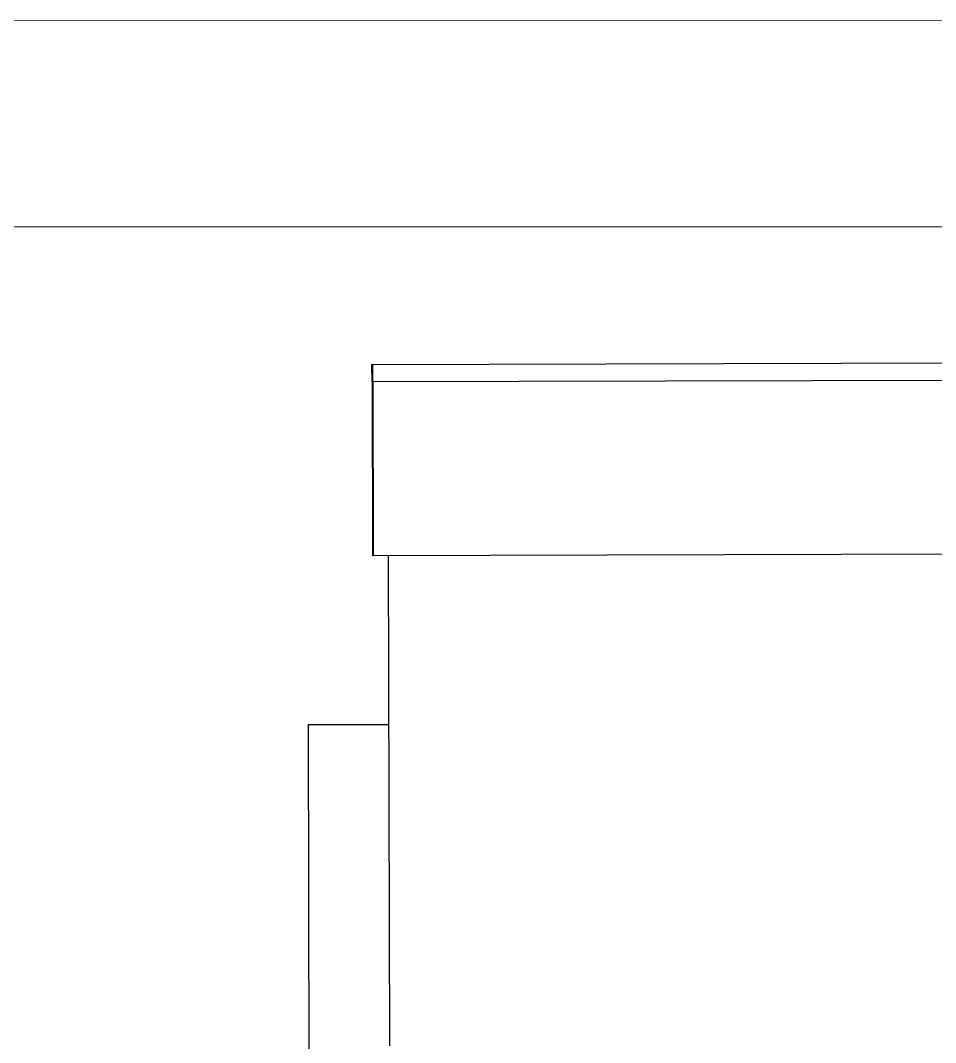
# Model space of a CAD drawing. Header units: inches. Extents: x 164.3 to 247.9, y 15.6 to 56.7.
# Drawn here: x 235.775 to 236.603, y 29.209 to 30.133 of the extents above; entities that cross this region are included whole.
import ezdxf

# ---------------------------------------------------------------- set-up
doc = ezdxf.new("R2010")
doc.units = ezdxf.units.IN
doc.header["$MEASUREMENT"] = 0
doc.layers.get('0').update_dxf_attribs({"lineweight": 0})
doc.layers.add('WALL 1 100', color=250, linetype='Continuous', lineweight=9)
doc.layers.add('провода', color=1, linetype='Continuous', lineweight=5)

msp = doc.modelspace()

# ---------------------------------------------------------------- linework, layer by layer
at = {"color": 7, "linetype": 'ByBlock', "lineweight": -2}
for p, q in [((236.09311, 29.82224), (236.87783, 29.82414)), ((236.09314, 29.80655), (236.09311, 29.82224)), ((236.0936, 29.80657), (236.09357, 29.82226)), ((236.09386, 29.80684), (236.09382, 29.82254)), ((236.87787, 29.80845), (236.09314, 29.80655)), ((236.09314, 29.80655), (236.09352, 29.6496)), ((236.0936, 29.80657), (236.09398, 29.64962)), ((236.09386, 29.80684), (236.09424, 29.6499)), ((236.09352, 29.6496), (236.87825, 29.6515)), ((236.10772, 29.64964), (236.1088, 29.206)), ((236.10809, 29.49641), (236.03533, 29.49624)), ((236.03533, 29.49624), (236.03628, 29.10388))]:
    msp.add_line(p, q, dxfattribs=at)
at = {"layer": 'WALL 1 100', "color": 0}
msp.add_line((247.77369, 29.94655), (234.16293, 29.94655), dxfattribs=at)
at = {"layer": 'провода', "color": 1}
msp.add_line((234.80869, 30.13327), (247.83246, 30.13098), dxfattribs=at)

doc.saveas('drawing.dxf')
